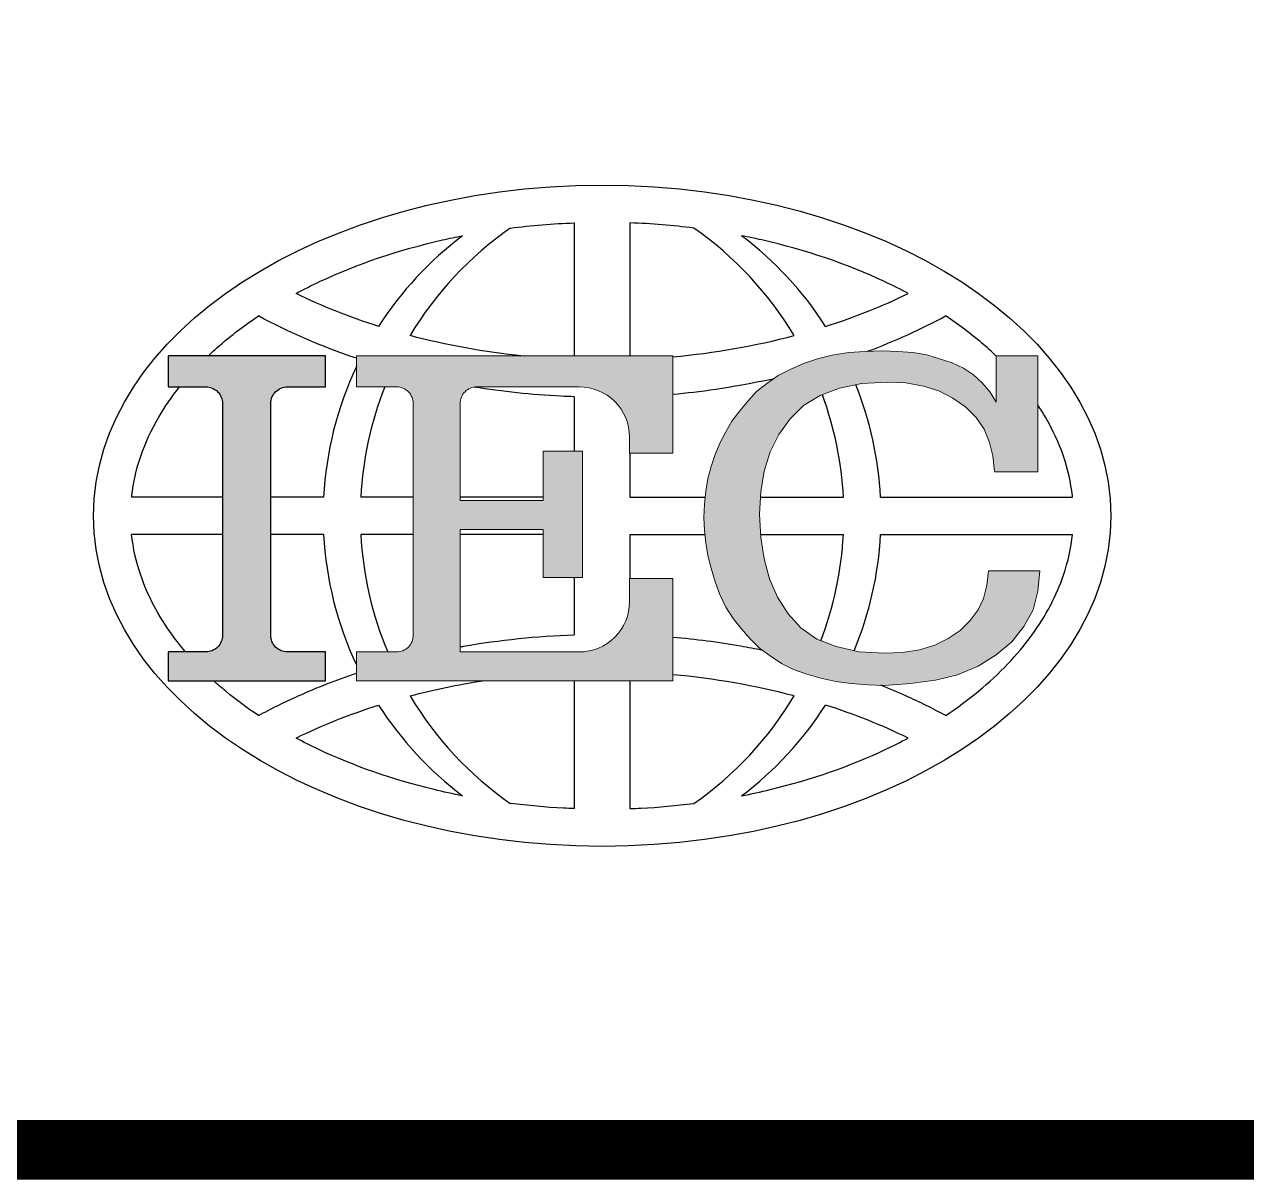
# Model space of a CAD drawing. Header units: feet. Extents: x 0 to 841, y 0 to 594.
# Drawn here: x 602.68 to 614.97, y 14.7 to 26.32 of the extents above; entities that cross this region are included whole.
import ezdxf

# ---------------------------------------------------------------- set-up
doc = ezdxf.new("R2010")
doc.units = ezdxf.units.FT
doc.header["$MEASUREMENT"] = 0
doc.linetypes.add('ASULTYPE', pattern=[3, 2.5, 0.5])
for name, color, linetype in [('TITLE', 5, 'Continuous'), ('Xref_Sht$0$FRAME', 3, 'Continuous'), ('Xref_Sht$0$LOGO', 7, 'Continuous')]:
    doc.layers.add(name, color=color, linetype=linetype)

# ---------------------------------------------------------------- blocks, each defined once
blk = doc.blocks.new('Xref_Sht$0$IEC')
at = {"layer": 'Xref_Sht$0$LOGO'}
h = blk.add_hatch(color=1, dxfattribs=at)
h.paths.add_polyline_path([(-5.75, -0.064), (-5.75, 1.086), (-5.75, 1.946, -0.414214), (-5.46, 2.236), (-4.798, 2.236), (-4.798, 2.772), (-6.156, 2.772), (-7.528, 2.772), (-7.528, 2.236), (-6.877, 2.236, -0.414214), (-6.586, 1.946), (-6.586, 1.086), (-6.586, -0.064), (-6.586, -2.073, -0.414214), (-6.877, -2.363), (-7.528, -2.363), (-7.528, -2.863), (-6.168, -2.863), (-4.798, -2.863), (-4.798, -2.363), (-5.46, -2.363, -0.414214), (-5.75, -2.073), (-5.75, -1.213)])
h.paths.add_polyline_path([(-3.276, -2.073, -0.414214), (-3.567, -2.363), (-4.264, -2.363), (-4.264, -2.863), (-2.892, -2.863), (-1.522, -2.863), (-0.152, -2.863), (1.23, -2.863), (1.23, -1.981), (1.23, -1.086), (0.476, -1.086), (0.476, -1.492, -0.414214), (-0.396, -2.363), (-0.988, -2.363), (-2.464, -2.363), (-2.464, -1.307), (-2.464, -0.238), (-1.022, -0.238), (-1.022, -1.074), (-0.338, -1.074), (-0.338, 0.018), (-0.338, 1.122), (-1.022, 1.122), (-1.022, 0.262), (-2.464, 0.262), (-2.464, 1.25), (-2.464, 1.946, -0.414214), (-2.173, 2.236), (-1, 2.236), (-0.396, 2.236, -0.414214), (0.476, 1.365), (0.476, 1.086), (1.23, 1.086), (1.23, 1.924), (1.23, 2.772), (-0.14, 2.772), (-1.51, 2.772), (-2.882, 2.772), (-4.264, 2.772), (-4.264, 2.236), (-3.567, 2.236, -0.414214), (-3.276, 1.946), (-3.276, 1.086), (-3.276, -0.064), (-3.276, -1.213)])
h.paths.add_polyline_path([(2.276, -1.783), (2.416, -1.957), (2.566, -2.131), (2.729, -2.295), (2.914, -2.433), (3.112, -2.561), (3.322, -2.667), (3.554, -2.747), (3.798, -2.817), (4.053, -2.875), (4.32, -2.911), (4.61, -2.933), (4.901, -2.945), (5.354, -2.911), (5.784, -2.851), (6.167, -2.759), (6.527, -2.607), (6.84, -2.411), (7.108, -2.189), (7.317, -1.923), (7.48, -1.632), (7.561, -1.307), (7.596, -0.958), (6.702, -0.958), (6.678, -1.202), (6.62, -1.435), (6.527, -1.632), (6.388, -1.817), (6.214, -1.993), (6.004, -2.131), (5.772, -2.247), (5.505, -2.329), (5.214, -2.375), (4.901, -2.387), (4.46, -2.363), (4.064, -2.271), (3.728, -2.143), (3.449, -1.945), (3.228, -1.701), (3.042, -1.411), (2.904, -1.097), (2.81, -0.749), (2.752, -0.377), (2.729, 0.029), (2.752, 0.413), (2.81, 0.773), (2.914, 1.11), (3.066, 1.412), (3.264, 1.68), (3.496, 1.912), (3.786, 2.086), (4.122, 2.214), (4.506, 2.296), (4.948, 2.318), (5.272, 2.306), (5.574, 2.248), (5.842, 2.168), (6.086, 2.04), (6.306, 1.888), (6.492, 1.702), (6.632, 1.504), (6.724, 1.272), (6.782, 1.04), (6.807, 0.762), (7.561, 0.762), (7.561, 1.76), (7.561, 2.772), (6.84, 2.772), (6.84, 1.97), (6.736, 2.144), (6.597, 2.306), (6.446, 2.446), (6.272, 2.562), (6.074, 2.656), (5.854, 2.724), (5.632, 2.794), (5.389, 2.83), (5.134, 2.852), (4.866, 2.864), (4.564, 2.852), (4.274, 2.83), (3.995, 2.784), (3.74, 2.724), (3.496, 2.644), (3.264, 2.54), (3.054, 2.434), (2.856, 2.296), (2.682, 2.156), (2.532, 1.992), (2.392, 1.818), (2.252, 1.644), (2.148, 1.458), (2.044, 1.26), (1.962, 1.064), (1.892, 0.854), (1.834, 0.645), (1.8, 0.424), (1.776, 0.204), (1.764, -0.029), (1.776, -0.249), (1.8, -0.47), (1.834, -0.691), (1.892, -0.911), (1.962, -1.144), (2.044, -1.365), (2.148, -1.585)])
at = {"layer": 'Xref_Sht$0$LOGO', "color": 3}
for p, q in [((-0.484, 5.082), (-0.484, 2.772)), ((0.484, 5.082), (0.484, 2.772)), ((-0.484, 2.065), (-0.484, 1.122)), ((0.484, 1.086), (0.484, 0.323)), ((-6.586, 0.323), (-8.163, 0.323)), ((-4.833, 0.323), (-5.75, 0.323)), ((-3.276, 0.323), (-4.187, 0.323)), ((-1.022, 0.323), (-2.464, 0.323)), ((0.484, 0.323), (1.789, 0.323)), ((2.747, 0.323), (4.187, 0.323)), ((4.833, 0.323), (8.163, 0.323)), ((-6.586, -0.323), (-8.163, -0.323)), ((-4.833, -0.323), (-5.75, -0.323)), ((-3.276, -0.323), (-4.187, -0.323)), ((-1.022, -0.323), (-2.464, -0.323)), ((0.484, -0.323), (0.484, -1.086)), ((0.484, -0.323), (1.784, -0.323)), ((2.749, -0.323), (4.187, -0.323)), ((4.833, -0.323), (8.163, -0.323)), ((-0.484, -1.074), (-0.484, -2.065)), ((-0.484, -2.863), (-0.484, -5.082)), ((0.484, -2.863), (0.484, -5.082))]:
    blk.add_line(p, q, dxfattribs=at)
blk.add_lwpolyline([(-7.528, 2.772), (-7.528, 2.236), (-6.877, 2.236, -0.414214), (-6.586, 1.946), (-6.586, 1.086), (-6.586, -0.064), (-6.586, -2.073, -0.414214), (-6.877, -2.363), (-7.528, -2.363), (-7.528, -2.863), (-6.168, -2.863), (-4.798, -2.863), (-4.798, -2.363), (-5.46, -2.363, -0.414214), (-5.75, -2.073), (-5.75, -1.213), (-5.75, -0.064), (-5.75, 1.086), (-5.75, 1.946, -0.414214), (-5.46, 2.236), (-4.798, 2.236), (-4.798, 2.772), (-6.156, 2.772), (-7.528, 2.772), (-7.528, 2.772)], format="xyb", dxfattribs=at)
at = {"layer": 'Xref_Sht$0$LOGO', "color": 3, "lineweight": 0}
blk.add_lwpolyline([(-4.264, -2.863), (-2.892, -2.863), (-1.522, -2.863), (-0.152, -2.863), (1.23, -2.863), (1.23, -1.981), (1.23, -1.086), (0.476, -1.086), (0.476, -1.492, -0.414214), (-0.396, -2.363), (-0.988, -2.363), (-2.464, -2.363), (-2.464, -1.307), (-2.464, -0.238), (-1.022, -0.238), (-1.022, -1.074), (-0.338, -1.074), (-0.338, 0.018), (-0.338, 1.122), (-1.022, 1.122), (-1.022, 0.262), (-2.464, 0.262), (-2.464, 1.25), (-2.464, 1.946, -0.414214), (-2.173, 2.236), (-1, 2.236), (-0.396, 2.236, -0.414214), (0.476, 1.365), (0.476, 1.086), (1.23, 1.086), (1.23, 1.924), (1.23, 2.772), (-0.14, 2.772), (-1.51, 2.772), (-2.882, 2.772), (-4.264, 2.772), (-4.264, 2.236), (-3.567, 2.236, -0.414214), (-3.276, 1.946), (-3.276, 1.086), (-3.276, -0.064), (-3.276, -1.213), (-3.276, -2.073, -0.414214), (-3.567, -2.363), (-4.264, -2.363), (-4.264, -2.863), (-4.264, -2.863)], format="xyb", dxfattribs=at)
blk.add_lwpolyline([(6.806, 0.762), (7.561, 0.762), (7.561, 1.76), (7.561, 2.772), (6.84, 2.772), (6.84, 1.97), (6.736, 2.144), (6.597, 2.306), (6.446, 2.446), (6.272, 2.562), (6.074, 2.656), (5.854, 2.724), (5.632, 2.794), (5.389, 2.83), (5.134, 2.852), (4.866, 2.864), (4.564, 2.852), (4.274, 2.83), (3.995, 2.784), (3.74, 2.724), (3.496, 2.644), (3.264, 2.54), (3.054, 2.434), (2.856, 2.296), (2.682, 2.156), (2.532, 1.992), (2.392, 1.818), (2.252, 1.644), (2.148, 1.458), (2.044, 1.26), (1.962, 1.064), (1.892, 0.854), (1.834, 0.645), (1.8, 0.424), (1.776, 0.204), (1.764, -0.029), (1.776, -0.249), (1.8, -0.47), (1.834, -0.691), (1.892, -0.911), (1.962, -1.144), (2.044, -1.365), (2.148, -1.585), (2.276, -1.783), (2.416, -1.957), (2.566, -2.131), (2.729, -2.295), (2.914, -2.433), (3.112, -2.561), (3.322, -2.667), (3.554, -2.747), (3.798, -2.817), (4.053, -2.875), (4.32, -2.911), (4.61, -2.933), (4.901, -2.945), (5.354, -2.911), (5.784, -2.851), (6.167, -2.759), (6.527, -2.607), (6.84, -2.411), (7.108, -2.189), (7.317, -1.923), (7.48, -1.632), (7.561, -1.307), (7.596, -0.958), (6.702, -0.958), (6.678, -1.202), (6.62, -1.435), (6.527, -1.632), (6.388, -1.817), (6.214, -1.993), (6.004, -2.131), (5.772, -2.247), (5.505, -2.329), (5.214, -2.375), (4.901, -2.387), (4.46, -2.363), (4.064, -2.271), (3.728, -2.143), (3.449, -1.945), (3.228, -1.701), (3.042, -1.411), (2.904, -1.097), (2.81, -0.749), (2.752, -0.377), (2.729, 0.029), (2.752, 0.413), (2.81, 0.773), (2.914, 1.11), (3.066, 1.412), (3.264, 1.68), (3.496, 1.912), (3.786, 2.086), (4.122, 2.214), (4.506, 2.296), (4.948, 2.318), (5.272, 2.306), (5.574, 2.248), (5.842, 2.168), (6.086, 2.04), (6.306, 1.888), (6.492, 1.702), (6.632, 1.504), (6.724, 1.272), (6.782, 1.04), (6.806, 0.773)], dxfattribs=at)
at = {"layer": 'Xref_Sht$0$LOGO', "color": 3}
for centre, start, end in [((1.891, 0), 124.9103, 149.0936), ((-1.891, 0), 30.9064, 55.0897), ((1.246, 0), 127.0371, 147.3307), ((-1.246, 0), 32.6693, 52.9629), ((1.246, 0), 154.842, 176.9606), ((1.891, 0), 158.445, 176.9606), ((-1.246, 0), 3.0394, 21.9298), ((-1.891, 0), 3.0394, 20.1799), ((1.246, 0), 183.0393, 205.158), ((1.891, 0), 183.0393, 202.8467), ((-1.891, 0), 339.1231, 356.9607), ((-1.246, 0), 337.3614, 356.9607), ((1.891, 0), 210.9063, 235.09), ((-1.891, 0), 304.91, 329.0937), ((1.246, 0), 212.6691, 232.9629), ((-1.246, 0), 307.0371, 327.3309)]:
    blk.add_arc(centre, 6.087, start, end, dxfattribs=at)
blk.add_ellipse((0, 0), major_axis=(-8.825, 0), ratio=0.65, dxfattribs=at)
at = {"layer": 'Xref_Sht$0$LOGO', "color": 3, "extrusion": (0, 0, -1)}
for centre, major_axis, start_param, end_param in [((0, 8.438), (8.825, 0), 2.025803, 2.216379), ((0, 8.438), (-8.825, 0), -1.41481, -1.183699), ((0, -8.438), (-8.825, 0), 1.183699, 1.333236), ((0, -8.438), (8.825, 0), 4.066811, 4.257382)]:
    blk.add_ellipse(centre, major_axis=major_axis, ratio=0.65, start_param=start_param, end_param=end_param, dxfattribs=at)
at = {"layer": 'Xref_Sht$0$LOGO', "color": 3}
for centre, major_axis, start_param, end_param in [((0, 8.438), (-8.825, 0), 2.025803, 2.216379), ((0, 8.438), (-8.825, 0), 1.710632, 1.957894), ((0, -8.438), (8.825, 0), 1.183699, 1.43096), ((0, -8.438), (-8.825, 0), 4.066811, 4.257382)]:
    blk.add_ellipse(centre, major_axis=major_axis, ratio=0.65, start_param=start_param, end_param=end_param, dxfattribs=at)
for points in [[(-1.592, 4.992), (-1.227, 5.037), (-0.856, 5.068), (-0.484, 5.082)], [(1.592, 4.992), (1.227, 5.037), (0.856, 5.068), (0.484, 5.082)], [(-4.264, 2.733), (-4.865, 2.935), (-5.435, 3.181), (-5.961, 3.467)], [(4.606, 2.854), (5.082, 3.031), (5.536, 3.236), (5.961, 3.467)], [(1.23, 2.11), (1.701, 2.151), (2.168, 2.216), (2.972, 2.377)]]:
    blk.add_open_spline(points, degree=3, dxfattribs=at)
for points, knots in [([(-5.31, 3.857), (-5.177, 3.928), (-5.041, 3.996), (-4.255, 4.366), (-3.533, 4.612), (-2.654, 4.812), (-2.538, 4.836), (-2.421, 4.859)], [4.0227932, 4.0227932, 4.0227932, 4.0227932, 4.0856916, 4.0856916, 4.376127, 4.376127, 4.4199013, 4.4199013, 4.4199013, 4.4199013]), ([(5.31, 3.857), (5.177, 3.928), (5.041, 3.996), (4.255, 4.366), (3.533, 4.612), (2.654, 4.812), (2.538, 4.836), (2.421, 4.859)], [4.0227932, 4.0227932, 4.0227932, 4.0227932, 4.0856916, 4.0856916, 4.376127, 4.376127, 4.4199013, 4.4199013, 4.4199013, 4.4199013]), ([(-6.838, 2.772), (-6.758, 2.848), (-6.675, 2.922), (-6.395, 3.16), (-6.186, 3.317), (-5.961, 3.467)], [3.7417803, 3.7417803, 3.7417803, 3.7417803, 3.7952561, 3.7952561, 3.9141623, 3.9141623, 3.9141623, 3.9141623]), ([(6.84, 2.77), (6.76, 2.846), (6.676, 2.922), (6.395, 3.16), (6.186, 3.317), (5.961, 3.467)], [3.7413525, 3.7413525, 3.7413525, 3.7413525, 3.7952561, 3.7952561, 3.9141623, 3.9141623, 3.9141623, 3.9141623]), ([(-8.163, 0.323), (-8.162, 0.33), (-8.161, 0.338), (-8.109, 0.804), (-7.954, 1.264), (-7.588, 1.889), (-7.468, 2.065), (-7.331, 2.236)], [3.209645, 3.209645, 3.209645, 3.209645, 3.2143853, 3.2143853, 3.5048207, 3.5048207, 3.6195959, 3.6195959, 3.6195959, 3.6195959]), ([(-0.484, 2.065), (-0.561, 2.068), (-0.638, 2.071), (-1.222, 2.1), (-1.725, 2.153), (-2.22, 2.233)], [1.6231849, 1.6231849, 1.6231849, 1.6231849, 1.6482023, 1.6482023, 1.8131019, 1.8131019, 1.8131019, 1.8131019]), ([(8.163, 0.323), (8.162, 0.33), (8.161, 0.338), (8.109, 0.804), (7.954, 1.264), (7.651, 1.782), (7.608, 1.852), (7.561, 1.921)], [3.209645, 3.209645, 3.209645, 3.209645, 3.2143853, 3.2143853, 3.5048207, 3.5048207, 3.5501601, 3.5501601, 3.5501601, 3.5501601]), ([(-7.226, -2.363), (-7.308, -2.267), (-7.385, -2.17), (-7.703, -1.733), (-7.886, -1.383), (-8.086, -0.795), (-8.138, -0.559), (-8.163, -0.323)], [2.6351557, 2.6351557, 2.6351557, 2.6351557, 2.7000133, 2.7000133, 2.9239499, 2.9239499, 3.0735621, 3.0735621, 3.0735621, 3.0735621]), ([(5.962, -3.467), (6.164, -3.332), (6.353, -3.191), (6.899, -2.739), (7.21, -2.411), (7.703, -1.733), (7.886, -1.383), (8.086, -0.795), (8.138, -0.559), (8.163, -0.323)], [2.3690512, 2.3690512, 2.3690512, 2.3690512, 2.4760766, 2.4760766, 2.7000133, 2.7000133, 2.9239499, 2.9239499, 3.0735621, 3.0735621, 3.0735621, 3.0735621]), ([(-2.464, -2.274), (-2.444, -2.27), (-2.424, -2.267), (-1.777, -2.154), (-1.132, -2.087), (-0.484, -2.065)], [1.3012883, 1.3012883, 1.3012883, 1.3012883, 1.3078853, 1.3078853, 1.5183963, 1.5183963, 1.5183963, 1.5183963]), ([(2.783, -2.335), (2.658, -2.31), (2.532, -2.286), (2.018, -2.196), (1.626, -2.145), (1.23, -2.11)], [1.2653581, 1.2653581, 1.2653581, 1.2653581, 1.3078853, 1.3078853, 1.4373668, 1.4373668, 1.4373668, 1.4373668]), ([(-5.962, -3.467), (-5.739, -3.346), (-5.509, -3.232), (-4.948, -2.981), (-4.611, -2.85), (-4.264, -2.733)], [7.1586108, 7.1586108, 7.1586108, 7.1586108, 7.2505792, 7.2505792, 7.3761771, 7.3761771, 7.3761771, 7.3761771]), ([(-5.962, -3.467), (-6.164, -3.332), (-6.353, -3.191), (-6.602, -2.985), (-6.672, -2.925), (-6.739, -2.863)], [2.3690512, 2.3690512, 2.3690512, 2.3690512, 2.4760766, 2.4760766, 2.5197921, 2.5197921, 2.5197921, 2.5197921]), ([(5.962, -3.467), (5.739, -3.346), (5.509, -3.232), (5.129, -3.062), (4.984, -3.001), (4.836, -2.942)], [7.1586108, 7.1586108, 7.1586108, 7.1586108, 7.2505792, 7.2505792, 7.3059088, 7.3059088, 7.3059088, 7.3059088]), ([(-2.421, -4.859), (-2.588, -4.826), (-2.753, -4.79), (-3.635, -4.578), (-4.313, -4.341), (-5.056, -3.989), (-5.184, -3.924), (-5.31, -3.857)], [1.8632933, 1.8632933, 1.8632933, 1.8632933, 1.9258374, 1.9258374, 2.200957, 2.200957, 2.2603987, 2.2603987, 2.2603987, 2.2603987]), ([(2.421, -4.859), (2.588, -4.826), (2.753, -4.79), (3.635, -4.578), (4.313, -4.341), (5.056, -3.989), (5.184, -3.924), (5.31, -3.857)], [1.8632933, 1.8632933, 1.8632933, 1.8632933, 1.9258374, 1.9258374, 2.200957, 2.200957, 2.2603987, 2.2603987, 2.2603987, 2.2603987]), ([(-0.484, -5.082), (-0.546, -5.079), (-0.609, -5.077), (-0.98, -5.057), (-1.288, -5.03), (-1.592, -4.992)], [1.6284336, 1.6284336, 1.6284336, 1.6284336, 1.6507178, 1.6507178, 1.761515, 1.761515, 1.761515, 1.761515]), ([(0.484, -5.082), (0.546, -5.079), (0.609, -5.077), (0.98, -5.057), (1.288, -5.03), (1.592, -4.992)], [1.6284336, 1.6284336, 1.6284336, 1.6284336, 1.6507178, 1.6507178, 1.761515, 1.761515, 1.761515, 1.761515])]:
    blk.add_open_spline(points, degree=3, knots=knots, dxfattribs=at)

msp = doc.modelspace()

# ---------------------------------------------------------------- linework, layer by layer
at = {"layer": 'TITLE', "color": 3, "linetype": 'ASULTYPE', "const_width": 0.6}
msp.add_lwpolyline([(40, 15), (40, 579), (826, 579), (826, 15)], close=True, dxfattribs=at)
at = {"layer": 'TITLE', "color": 3, "const_width": 0.6}
msp.add_lwpolyline([(826, 147.362), (600.745, 147.362), (600.745, 74.37), (518.866, 74.37), (518.866, 15), (826, 15)], close=True, dxfattribs=at)

# ---------------------------------------------------------------- block references
at = {"layer": 'Xref_Sht$0$FRAME', "xscale": 0.5797270710522698, "yscale": 0.5797270710522698, "zscale": 0.5797270710522698}
msp.add_blockref('Xref_Sht$0$IEC', (608.486, 21.377), dxfattribs=at)

doc.saveas('drawing.dxf')
